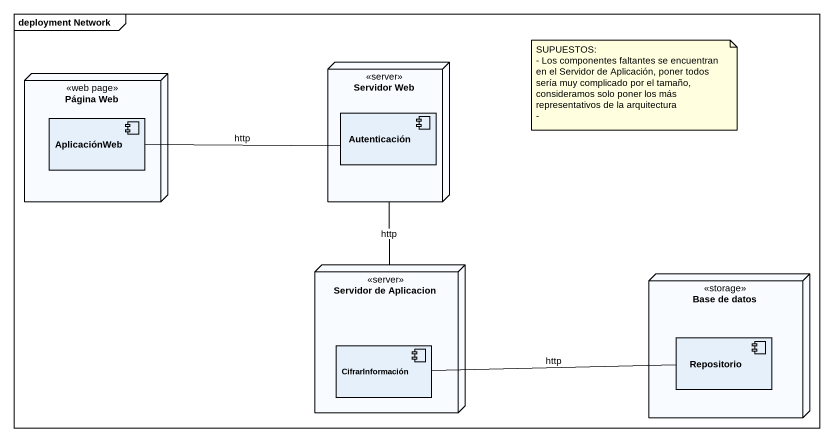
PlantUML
@startuml
mainframe deployment Network
node "Servidor Web" as Servidor_Web <<server>> {
  component Autenticación
}
node "Página Web" as Página_Web <<web page>> {
  component AplicaciónWeb
}
node "Servidor de Aplicacion" as Servidor_de_Aplicacion <<server>> {
  component CifrarInformación
}
node "Base de datos" as Base_de_datos <<storage>> {
  component Repositorio
}
Servidor_Web -- Servidor_de_Aplicacion : http
AplicaciónWeb -right- Autenticación : http
CifrarInformación -right- Repositorio : http
note as N1
  SUPUESTOS:
  - Los componentes faltantes se encuentran en el Servidor de Aplicación, poner todos sería muy complicado por el tamaño, consideramos solo poner los más representativos de la arquitectura
  -
end note
@enduml
